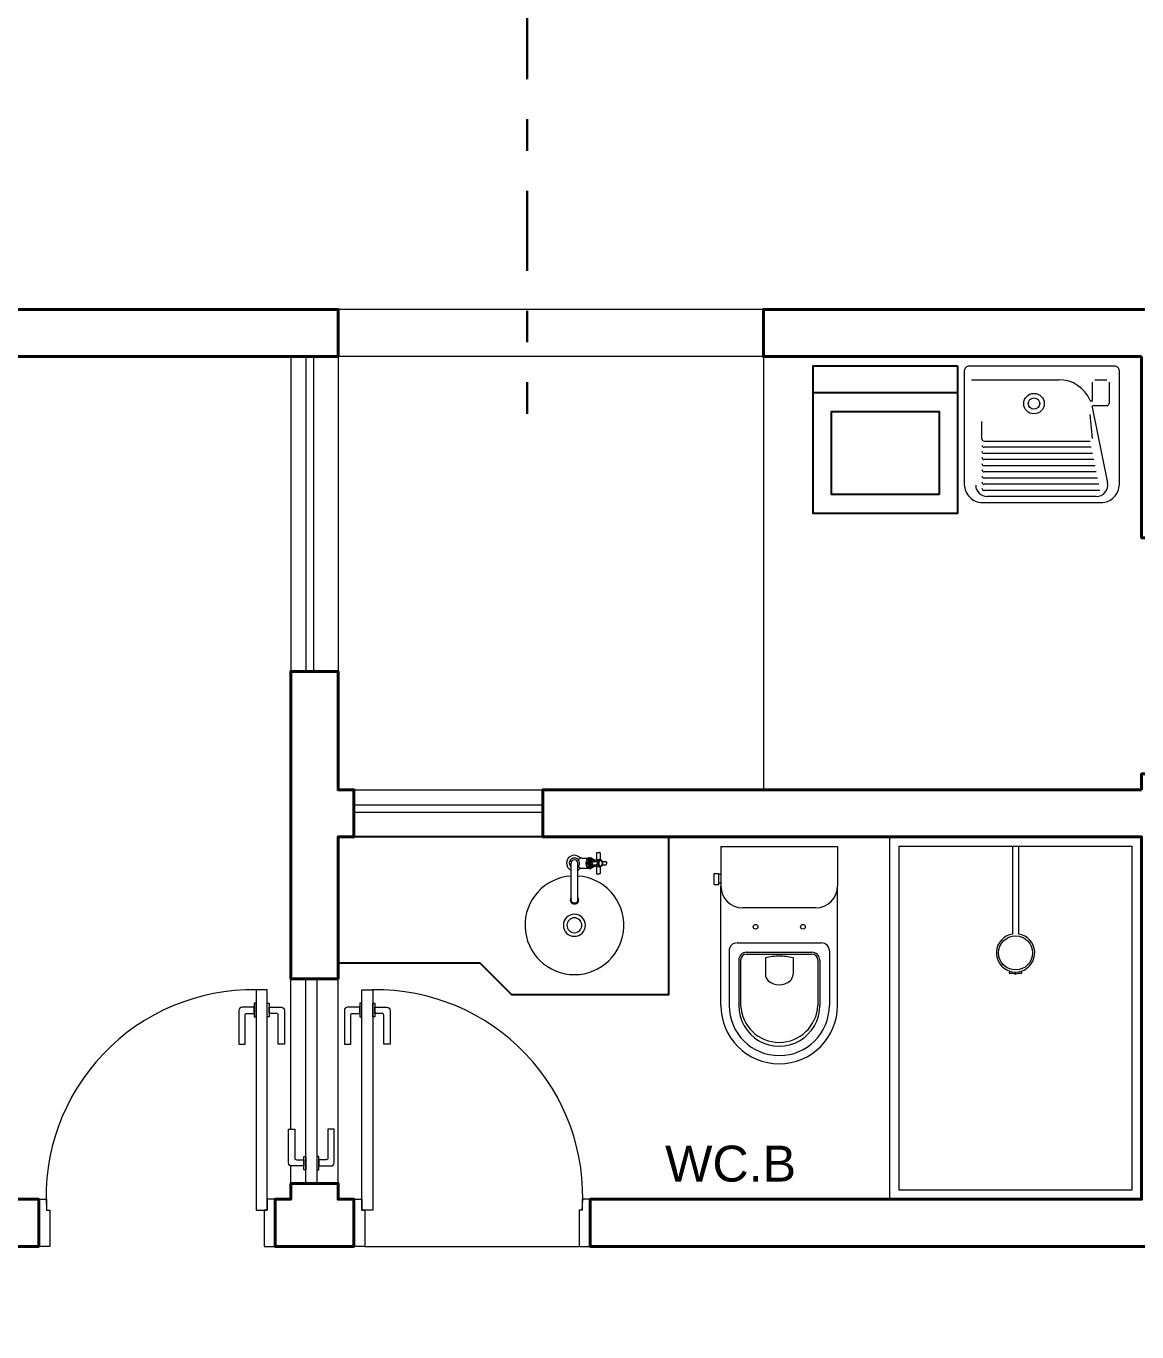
# Model space of a CAD drawing. Header units: inches. Extents: x 208.2 to 264.4, y 86.5 to 110.5.
# Drawn here: x 227.51 to 231.035, y 98.187 to 102.332 of the extents above; entities that cross this region are included whole.
import ezdxf

# ---------------------------------------------------------------- set-up
doc = ezdxf.new("R2010")
doc.units = ezdxf.units.IN
doc.header["$MEASUREMENT"] = 0
doc.linetypes.add('CONTINU', pattern=[0])
doc.linetypes.add('DASHDOT', pattern=[25.4, 12.7, -6.35, 0, -6.35])
for name, color, linetype, lineweight in [('APBAN', 4, 'Continuous', 13), ('COMPLEMENTO', 7, 'Continuous', 9), ('ESQ_INTER', 7, 'Continuous', 9), ('ESQUADRIAS', 7, 'Continuous', 13), ('L_DECA', 7, 'Continuous', 9), ('Plarga', 7, 'Continuous', 40), ('texto', 7, 'Continuous', 13)]:
    doc.layers.add(name, color=color, linetype=linetype, lineweight=lineweight)
doc.styles.add('arial', font='arial.ttf')

# ---------------------------------------------------------------- blocks, each defined once
blk = doc.blocks.new('Bel13')
at = {"layer": 'L_DECA'}
for p, q in [((-18.5, -1.5), (18.5, -1.5)), ((-18.5, -1.5), (-18.5, -14.1)), ((18.5, -1.5), (18.5, -14.1)), ((-20.67, -13.55), (-20.67, -10.05)), ((-20.67, -10.05), (-19.15, -10.05)), ((-19.17, -13.55), (-19.17, -10.05)), ((-18.5, -10.4), (-19.17, -10.4)), ((-20.67, -13.55), (-19.17, -13.55)), ((-18.5, -13.21), (-19.17, -13.21)), ((-18.5, -52), (-18.5, -14.1)), ((18.5, -52), (18.5, -14.1)), ((11.6, -21), (-11.6, -21))]:
    blk.add_line(p, q, dxfattribs=at)
at = {"layer": 'L_DECA', "color": 1}
for p, q in [((-13.4, -32.11), (13.4, -32.11)), ((-15.9, -34.61), (-15.9, -52)), ((-10.35, -35.11), (10.35, -35.11)), ((-10.35, -35.71), (10.35, -35.71)), ((-4.4, -36.82), (-4.4, -42.11)), ((4.4, -36.82), (4.4, -42.11)), ((15.9, -34.61), (15.9, -52)), ((-12.85, -37.61), (-12.85, -52)), ((-12.25, -37.61), (-12.25, -52)), ((12.25, -37.61), (12.25, -52)), ((12.85, -37.61), (12.85, -52))]:
    blk.add_line(p, q, dxfattribs=at)
for centre in [(-7.5, -27), (7.5, -27)]:
    blk.add_circle(centre, 0.75, dxfattribs=at)
at = {"layer": 'L_DECA'}
for centre, radius, start, end in [((-11.6, -14.1), 6.9, 180, 270), ((11.6, -14.1), 6.9, 270, 0), ((0, -52), 18.5, 180, 0)]:
    blk.add_arc(centre, radius, start, end, dxfattribs=at)
at = {"layer": 'L_DECA', "color": 1}
for centre, radius, start, end in [((-13.4, -34.61), 2.5, 90, 180), ((13.4, -34.61), 2.5, 0, 90), ((-10.35, -37.61), 2.5, 90, 180), ((-10.35, -37.61), 1.9, 90, 180), ((0.61, -60.72), 24.42, 91.4264, 101.8331), ((-0.61, -60.72), 24.42, 78.1669, 88.5736), ((10.35, -37.61), 2.5, 0, 90), ((10.35, -37.61), 1.9, 0, 90), ((-1.7, -42.11), 2.7, 180, 229.1678), ((0, -40.14), 5.3, 229.1678, 310.8322), ((1.7, -42.11), 2.7, 310.8322, 0), ((0, -52), 15.9, 180, 0), ((0, -52.05), 12.85, 179.7773, 0.2227), ((0, -51.44), 12.26, 182.6006, 357.3994)]:
    blk.add_arc(centre, radius, start, end, dxfattribs=at)

msp = doc.modelspace()

# ---------------------------------------------------------------- linework, layer by layer
at = {"linetype": 'DASHDOT', "lineweight": 30, "ltscale": 0.02}
msp.add_lwpolyline([(229.0998, 102.4174), (229.0998, 101.1016)], dxfattribs=at)
at = {"lineweight": 5}
for points in [[(229.8502, 101.4327), (228.5002, 101.4327)], [(228.3502, 101.2827), (228.3502, 100.2827)], [(229.8502, 101.2827), (228.5002, 101.2827)], [(228.5002, 101.2827), (228.5002, 100.2827)], [(228.5002, 101.2827), (228.5002, 100.2827)], [(229.8502, 101.2827), (229.8502, 99.9077)], [(228.5502, 99.9077), (229.1502, 99.9077)], [(228.5502, 99.7577), (229.1502, 99.7577)], [(228.5502, 99.7577), (229.1502, 99.7577)], [(231.0502, 98.6077), (231.0502, 99.7577), (230.2502, 99.7577), (230.2502, 98.6077), (231.0502, 98.6077)], [(228.3502, 98.8302), (228.3502, 99.3077)], [(228.5002, 98.6577), (228.5002, 99.3077)], [(228.5002, 98.6577), (228.5002, 99.3077)], [(228.3502, 98.6577), (228.3502, 98.7135)], [(228.5852, 98.4577), (229.2652, 98.4577)]]:
    msp.add_lwpolyline(points, dxfattribs=at)
for points in [[(230.467, 101.2527), (230.007, 101.2527), (230.007, 100.7852), (230.467, 100.7852)], [(230.4075, 100.8447), (230.0665, 100.8447), (230.0665, 101.1082), (230.4075, 101.1082)], [(228.5002, 99.7577), (228.5002, 99.3577), (228.9502, 99.3577), (229.0502, 99.2577), (229.5502, 99.2577), (229.5502, 99.7577)]]:
    msp.add_lwpolyline(points, close=True)
msp.add_lwpolyline([(230.467, 101.1677), (230.007, 101.1677)])
msp.add_lwpolyline([(231.0202, 98.6377), (231.0202, 99.7277), (230.2802, 99.7277), (230.2802, 98.6377)], close=True, dxfattribs=at)
at = {"layer": 'APBAN', "color": 0}
for p, q in [((230.5099, 101.2094), (230.7875, 101.2094)), ((230.8941, 101.145), (230.8941, 101.2021)), ((230.9013, 101.2094), (230.9397, 101.2094)), ((230.947, 101.2021), (230.947, 101.1344)), ((230.8937, 101.1223), (230.9418, 100.8822)), ((230.8972, 101.1271), (230.9397, 101.1271)), ((230.5433, 101.0215), (230.5433, 101.0763)), ((230.8862, 101.0991), (230.8938, 101.0229)), ((230.5505, 101.0143), (230.8867, 101.0143)), ((230.8906, 100.9948), (230.5505, 100.9948)), ((230.8945, 100.9753), (230.5505, 100.9753)), ((230.8984, 100.9558), (230.5505, 100.9558)), ((230.9023, 100.9362), (230.5505, 100.9362)), ((230.9062, 100.9167), (230.5505, 100.9167)), ((230.9101, 100.8972), (230.5505, 100.8972)), ((230.914, 100.8777), (230.5505, 100.8777)), ((230.9179, 100.8582), (230.5505, 100.8582)), ((230.9065, 100.8387), (230.5599, 100.8387))]:
    msp.add_line(p, q, dxfattribs=at)
for radius in [0.0325, 0.0181]:
    msp.add_circle((230.7086, 101.1335), radius, dxfattribs=at)
for centre, radius, start, end in [((230.7875, 101.101), 0.1084, 23.1374, 90), ((230.8905, 101.145), 0.00361, 203.1374, 0), ((230.8972, 101.1235), 0.00361, 90, 191.6226), ((230.9397, 101.1344), 0.00723, 270, 0), ((230.5505, 101.0215), 0.00723, 180, 270), ((230.5505, 101.002), 0.00723, 180, 270), ((230.5505, 100.9825), 0.00723, 180, 270), ((230.5505, 100.963), 0.00723, 180, 270), ((230.5505, 100.9435), 0.00723, 180, 270), ((230.5505, 100.924), 0.00723, 180, 270), ((230.5505, 100.9045), 0.00723, 180, 270), ((230.5599, 100.8748), 0.0361, 180, 270), ((230.5505, 100.8849), 0.00723, 180, 270), ((230.5505, 100.8654), 0.00723, 180, 270), ((230.9065, 100.8748), 0.0361, 270, 11.7453)]:
    msp.add_arc(centre, radius, start, end, dxfattribs=at)
at = {"layer": 'COMPLEMENTO', "color": 0}
for points in [[(230.5021, 101.2527, 0.414214), (230.4876, 101.2383), (230.4876, 100.877, 0.414214), (230.5454, 100.8192)], [(230.5454, 100.8192), (230.9217, 100.8192, 0.414214), (230.9795, 100.877), (230.9795, 101.2383, 0.414214), (230.965, 101.2527), (230.5021, 101.2527)]]:
    msp.add_lwpolyline(points, format="xyb", dxfattribs=at)
at = {"layer": 'ESQ_INTER'}
for points in [[(228.3977, 101.2827), (228.3977, 100.2827)], [(228.4227, 100.2827), (228.4227, 101.2827)], [(228.5502, 99.8602), (229.1502, 99.8602)], [(229.1502, 99.8352), (228.5502, 99.8352)], [(228.3977, 98.6577), (228.3977, 99.3077)], [(228.4327, 99.3077), (228.4327, 98.6577)]]:
    msp.add_lwpolyline(points, dxfattribs=at)
at = {"layer": 'ESQUADRIAS'}
for points in [[(228.2402, 98.5727), (228.2752, 98.5727), (228.2752, 99.2727), (228.2402, 99.2727)], [(228.6102, 98.5727), (228.5752, 98.5727), (228.5752, 99.2727), (228.6102, 99.2727)], [(228.2338, 99.1872), (228.2402, 99.1872), (228.2402, 99.2298), (228.2338, 99.2298)], [(228.2815, 99.1872), (228.2752, 99.1872), (228.2752, 99.2298), (228.2815, 99.2298)], [(228.5688, 99.1872), (228.5752, 99.1872), (228.5752, 99.2298), (228.5688, 99.2298)], [(228.6165, 99.1872), (228.6102, 99.1872), (228.6102, 99.2298), (228.6165, 99.2298)], [(228.3913, 98.7432), (228.3977, 98.7432), (228.3977, 98.7006), (228.3913, 98.7006)], [(228.439, 98.7432), (228.4327, 98.7432), (228.4327, 98.7006), (228.439, 98.7006)], [(227.5502, 98.4577), (227.5502, 98.6077), (227.5752, 98.6077), (227.5752, 98.5727), (227.5852, 98.5727), (227.5852, 98.4577)], [(228.3002, 98.4577), (228.3002, 98.6077), (228.2752, 98.6077), (228.2752, 98.5727), (228.2652, 98.5727), (228.2652, 98.4577)], [(228.5502, 98.4577), (228.5502, 98.6077), (228.5752, 98.6077), (228.5752, 98.5727), (228.5852, 98.5727), (228.5852, 98.4577)], [(229.3002, 98.4577), (229.3002, 98.6077), (229.2752, 98.6077), (229.2752, 98.5727), (229.2652, 98.5727), (229.2652, 98.4577)]]:
    msp.add_lwpolyline(points, close=True, dxfattribs=at)
for points in [[(228.2338, 99.2172), (228.1952, 99.2172, 0.414214), (228.1852, 99.2072), (228.1852, 99.1002), (228.2052, 99.1002), (228.2052, 99.1922, -0.414214), (228.2102, 99.1972), (228.2338, 99.1972)], [(228.2815, 99.2172), (228.3202, 99.2172, -0.414214), (228.3302, 99.2072), (228.3302, 99.1002), (228.3102, 99.1002), (228.3102, 99.1922, 0.414214), (228.3052, 99.1972), (228.2815, 99.1972)], [(228.5688, 99.2172), (228.5302, 99.2172, 0.414214), (228.5202, 99.2072), (228.5202, 99.1002), (228.5402, 99.1002), (228.5402, 99.1922, -0.414214), (228.5452, 99.1972), (228.5688, 99.1972)], [(228.6165, 99.2172), (228.6552, 99.2172, -0.414214), (228.6652, 99.2072), (228.6652, 99.1002), (228.6452, 99.1002), (228.6452, 99.1922, 0.414214), (228.6402, 99.1972), (228.6165, 99.1972)], [(228.3913, 98.7132), (228.3527, 98.7132, -0.414214), (228.3427, 98.7232), (228.3427, 98.8302), (228.3627, 98.8302), (228.3627, 98.7382, 0.414214), (228.3677, 98.7332), (228.3913, 98.7332)], [(228.439, 98.7132), (228.4777, 98.7132, 0.414214), (228.4877, 98.7232), (228.4877, 98.8302), (228.4677, 98.8302), (228.4677, 98.7382, -0.414214), (228.4627, 98.7332), (228.439, 98.7332)]]:
    msp.add_lwpolyline(points, format="xyb", close=True, dxfattribs=at)
for centre, start, end in [((228.2302, 98.6163), 89.131, 183.8066), ((228.6201, 98.6163), 356.1934, 90.869)]:
    msp.add_arc(centre, 0.6565, start, end, dxfattribs=at)
at = {"layer": 'L_DECA', "color": 5, "lineweight": 5}
msp.add_line((230.6502, 99.3223), (230.6502, 99.3288), dxfattribs=at)
msp.add_line((230.6502, 99.3223), (230.6502, 99.3288), dxfattribs=at)
at = {"layer": 'L_DECA'}
msp.add_lwpolyline([(228.5002, 99.7577), (228.5002, 99.3577)], dxfattribs=at)
at = {"layer": 'L_DECA', "linetype": 'CONTINU', "lineweight": 5}
for points in [[(229.3205, 99.7068), (229.3208, 99.7078), (229.3215, 99.7085), (229.3226, 99.7088)], [(229.3205, 99.7068), (229.3205, 99.6853)], [(229.3226, 99.7088), (229.3298, 99.7088)], [(229.3319, 99.7068), (229.3316, 99.7078), (229.3309, 99.7085), (229.3298, 99.7088)], [(229.3319, 99.7068), (229.3319, 99.686)], [(229.2394, 99.5579), (229.2394, 99.6746)], [(229.261, 99.5579), (229.261, 99.6746)], [(229.2646, 99.6871), (229.2671, 99.6886)], [(229.2657, 99.6877), (229.2646, 99.6871)], [(229.2646, 99.6621), (229.2657, 99.6615)], [(229.2662, 99.6881), (229.2657, 99.6877)], [(229.2657, 99.6615), (229.2662, 99.6611)], [(229.2662, 99.6611), (229.2671, 99.6606)], [(229.2677, 99.689), (229.2671, 99.6886)], [(229.2671, 99.6606), (229.2677, 99.6602)], [(229.2681, 99.6892), (229.2677, 99.689)], [(229.2677, 99.6602), (229.2681, 99.66)], [(229.269, 99.6897), (229.2681, 99.6892)], [(229.2681, 99.66), (229.269, 99.6595)], [(229.2699, 99.6902), (229.269, 99.6897)], [(229.269, 99.6595), (229.2699, 99.659)], [(229.2701, 99.6903), (229.2699, 99.6902)], [(229.2699, 99.659), (229.2701, 99.6589)], [(229.2705, 99.6904), (229.2701, 99.6903)], [(229.2701, 99.6589), (229.2705, 99.6588)], [(229.271, 99.6905), (229.2705, 99.6904)], [(229.2705, 99.6588), (229.271, 99.6587)], [(229.2713, 99.6905), (229.271, 99.6905)], [(229.271, 99.6587), (229.2713, 99.6587)], [(229.2715, 99.6906), (229.2713, 99.6905)], [(229.2713, 99.6587), (229.2715, 99.6586)], [(229.2721, 99.6906), (229.2715, 99.6906)], [(229.2715, 99.6586), (229.2721, 99.6586)], [(229.2727, 99.6907), (229.2721, 99.6906)], [(229.2721, 99.6586), (229.2727, 99.6586)], [(229.2728, 99.6907), (229.2727, 99.6907)], [(229.2727, 99.6586), (229.2728, 99.6586)], [(229.2733, 99.6907), (229.2728, 99.6907)], [(229.2728, 99.6586), (229.2733, 99.6585)], [(229.274, 99.6907), (229.2733, 99.6907)], [(229.2733, 99.6585), (229.274, 99.6585)], [(229.274, 99.6907), (229.2743, 99.6907)], [(229.274, 99.6585), (229.2743, 99.6585)], [(229.2743, 99.6907), (229.2955, 99.6907)], [(229.2743, 99.6585), (229.2955, 99.6585)], [(229.2884, 99.685), (229.2859, 99.6762)], [(229.2859, 99.6762), (229.291, 99.6762)], [(229.2859, 99.6762), (229.2859, 99.676)], [(229.2859, 99.676), (229.2859, 99.6757)], [(229.2859, 99.6757), (229.2859, 99.6754)], [(229.2859, 99.6754), (229.2859, 99.6752)], [(229.2859, 99.6752), (229.2859, 99.6749)], [(229.2859, 99.6749), (229.2859, 99.6746)], [(229.2859, 99.6746), (229.2859, 99.6743)], [(229.2859, 99.6743), (229.2859, 99.6741)], [(229.2859, 99.6741), (229.2859, 99.6738)], [(229.2859, 99.6738), (229.2859, 99.6735)], [(229.2859, 99.6735), (229.2859, 99.6732)], [(229.2859, 99.6732), (229.2859, 99.673)], [(229.2859, 99.673), (229.291, 99.673)], [(229.2859, 99.673), (229.2884, 99.6642)], [(229.2884, 99.685), (229.2935, 99.685)], [(229.2884, 99.6642), (229.2935, 99.6642)], [(229.296, 99.691), (229.29, 99.6874)], [(229.29, 99.6874), (229.2951, 99.6874)], [(229.29, 99.6619), (229.2951, 99.6619)], [(229.29, 99.6619), (229.296, 99.6582)], [(229.2911, 99.6763), (229.291, 99.6762)], [(229.291, 99.6762), (229.291, 99.6746)], [(229.291, 99.6746), (229.291, 99.6735)], [(229.291, 99.6735), (229.291, 99.673)], [(229.291, 99.673), (229.2911, 99.6729)], [(229.2912, 99.6765), (229.2911, 99.6763)], [(229.2911, 99.6729), (229.2912, 99.6727)], [(229.2913, 99.6766), (229.2912, 99.6765)], [(229.2912, 99.6727), (229.2914, 99.6726)], [(229.2914, 99.6767), (229.2913, 99.6766)], [(229.2916, 99.6769), (229.2914, 99.6767)], [(229.2914, 99.6726), (229.2915, 99.6725)], [(229.2915, 99.6725), (229.2915, 99.6723)], [(229.2915, 99.6723), (229.2916, 99.6722)], [(229.2917, 99.6772), (229.2916, 99.677)], [(229.2916, 99.677), (229.2916, 99.6769)], [(229.2916, 99.6722), (229.2917, 99.6721)], [(229.2918, 99.6773), (229.2917, 99.6772)], [(229.2917, 99.6721), (229.2918, 99.6719)], [(229.2919, 99.6774), (229.2918, 99.6773)], [(229.2918, 99.6719), (229.2919, 99.6718)], [(229.292, 99.6776), (229.2919, 99.6774)], [(229.2919, 99.6718), (229.292, 99.6717)], [(229.2921, 99.6777), (229.292, 99.6776)], [(229.292, 99.6717), (229.292, 99.6715)], [(229.292, 99.6715), (229.2922, 99.6713)], [(229.2922, 99.6779), (229.2921, 99.6777)], [(229.2923, 99.6782), (229.2922, 99.6779)], [(229.2922, 99.6713), (229.2923, 99.6711)], [(229.2924, 99.6785), (229.2923, 99.6782)], [(229.2923, 99.6711), (229.2924, 99.6708)], [(229.2925, 99.6787), (229.2924, 99.6785)], [(229.2924, 99.6708), (229.2926, 99.6704)], [(229.2926, 99.679), (229.2925, 99.6787)], [(229.2928, 99.6794), (229.2926, 99.679)], [(229.2926, 99.6704), (229.2926, 99.6702)], [(229.2926, 99.6702), (229.2928, 99.6699)], [(229.2929, 99.6796), (229.2928, 99.6794)], [(229.2928, 99.6699), (229.2929, 99.6696)], [(229.293, 99.6801), (229.2929, 99.6796)], [(229.2929, 99.6696), (229.293, 99.6693)], [(229.2931, 99.6804), (229.293, 99.6801)], [(229.293, 99.6693), (229.2931, 99.6689)], [(229.2932, 99.6808), (229.2931, 99.6804)], [(229.2931, 99.6689), (229.2932, 99.6685)], [(229.2933, 99.6811), (229.2932, 99.6808)], [(229.2932, 99.6685), (229.2933, 99.6682)], [(229.2934, 99.6815), (229.2933, 99.6811)], [(229.2933, 99.6682), (229.2934, 99.6678)], [(229.2935, 99.6819), (229.2934, 99.6815)], [(229.2934, 99.6678), (229.2934, 99.6676)], [(229.2934, 99.6676), (229.2935, 99.6672)], [(229.2935, 99.685), (229.2936, 99.6848)], [(229.2936, 99.6823), (229.2935, 99.682)], [(229.2935, 99.682), (229.2935, 99.6819)], [(229.2935, 99.6672), (229.2936, 99.6669)], [(229.2936, 99.6644), (229.2935, 99.6642)], [(229.2936, 99.6848), (229.2936, 99.6847)], [(229.2936, 99.6847), (229.2936, 99.6846)], [(229.2936, 99.6846), (229.2937, 99.6845)], [(229.2937, 99.6829), (229.2936, 99.6827)], [(229.2936, 99.6827), (229.2936, 99.6825)], [(229.2936, 99.6825), (229.2936, 99.6823)], [(229.2936, 99.6669), (229.2936, 99.6667)], [(229.2936, 99.6667), (229.2936, 99.6665)], [(229.2936, 99.6665), (229.2937, 99.6663)], [(229.2937, 99.6648), (229.2936, 99.6646)], [(229.2936, 99.6646), (229.2936, 99.6644)], [(229.2937, 99.6845), (229.2937, 99.6844)], [(229.2937, 99.6844), (229.2937, 99.6843)], [(229.2937, 99.6843), (229.2937, 99.6842)], [(229.2937, 99.6842), (229.2937, 99.684)], [(229.2937, 99.684), (229.2937, 99.6839)], [(229.2937, 99.6839), (229.2937, 99.6838)], [(229.2937, 99.6838), (229.2937, 99.6836)], [(229.2937, 99.6836), (229.2937, 99.6834)], [(229.2937, 99.6834), (229.2937, 99.6832)], [(229.2937, 99.6832), (229.2937, 99.6829)], [(229.2937, 99.6663), (229.2937, 99.6661)], [(229.2937, 99.6661), (229.2937, 99.6658)], [(229.2937, 99.6658), (229.2937, 99.6656)], [(229.2937, 99.6656), (229.2937, 99.6655)], [(229.2937, 99.6655), (229.2937, 99.6653)], [(229.2937, 99.6653), (229.2937, 99.6652)], [(229.2937, 99.6652), (229.2937, 99.665)], [(229.2937, 99.665), (229.2937, 99.6649)], [(229.2937, 99.6649), (229.2937, 99.6648)], [(229.295, 99.6782), (229.2947, 99.6763)], [(229.2947, 99.6763), (229.2947, 99.6746)], [(229.2947, 99.6746), (229.2947, 99.6737)], [(229.2959, 99.6678), (229.2953, 99.6697), (229.2949, 99.6717), (229.2947, 99.6737)], [(229.2953, 99.6874), (229.2951, 99.6874)], [(229.2951, 99.6619), (229.2952, 99.6618)], [(229.2952, 99.6618), (229.2954, 99.6618)], [(229.2954, 99.6874), (229.2953, 99.6874)], [(229.2955, 99.6875), (229.2954, 99.6874)], [(229.2954, 99.6618), (229.2955, 99.6617)], [(229.2956, 99.6875), (229.2955, 99.6875)], [(229.3039, 99.6868), (229.3016, 99.6864), (229.2996, 99.6852), (229.298, 99.6833), (229.2966, 99.6808), (229.2958, 99.6778), (229.2955, 99.6746)], [(229.2955, 99.6746), (229.2958, 99.6714), (229.2966, 99.6684), (229.298, 99.666), (229.2996, 99.664), (229.3016, 99.6628), (229.3039, 99.6624)], [(229.2955, 99.6617), (229.2956, 99.6617)], [(229.2957, 99.6876), (229.2956, 99.6875)], [(229.2956, 99.6617), (229.2957, 99.6616)], [(229.2959, 99.6876), (229.2957, 99.6876)], [(229.2957, 99.6616), (229.2959, 99.6616)], [(229.296, 99.6877), (229.2959, 99.6876)], [(229.2969, 99.6834), (229.2959, 99.6814)], [(229.2959, 99.6678), (229.2966, 99.6664)], [(229.2959, 99.6616), (229.296, 99.6616)], [(229.2962, 99.691), (229.296, 99.691)], [(229.2961, 99.6877), (229.296, 99.6877)], [(229.296, 99.6616), (229.2961, 99.6615)], [(229.296, 99.6582), (229.2962, 99.6582)], [(229.2963, 99.6878), (229.2961, 99.6877)], [(229.2961, 99.6615), (229.2962, 99.6615)], [(229.2964, 99.691), (229.2962, 99.691)], [(229.2962, 99.6615), (229.2964, 99.6614)], [(229.2962, 99.6582), (229.2964, 99.6582)], [(229.2964, 99.6878), (229.2963, 99.6878)], [(229.2965, 99.691), (229.2964, 99.691)], [(229.2966, 99.6879), (229.2964, 99.6878)], [(229.2964, 99.6614), (229.2965, 99.6613)], [(229.2964, 99.6582), (229.2965, 99.6582)], [(229.2967, 99.6911), (229.2965, 99.691)], [(229.2965, 99.6613), (229.2967, 99.6613)], [(229.2965, 99.6582), (229.2967, 99.6581)], [(229.2967, 99.6879), (229.2966, 99.6879)], [(229.2966, 99.6664), (229.2974, 99.6651)], [(229.2969, 99.6911), (229.2967, 99.6911)], [(229.2969, 99.688), (229.2967, 99.6879)], [(229.2967, 99.6613), (229.2969, 99.6612)], [(229.2967, 99.6581), (229.2969, 99.6581)], [(229.2971, 99.6911), (229.2969, 99.6911)], [(229.2971, 99.6881), (229.2969, 99.688)], [(229.2974, 99.6841), (229.2969, 99.6834)], [(229.2969, 99.6612), (229.2971, 99.6611)], [(229.2969, 99.6581), (229.2971, 99.6581)], [(229.2971, 99.6911), (229.3022, 99.6911)], [(229.2972, 99.6882), (229.2971, 99.6881)], [(229.2971, 99.6611), (229.2973, 99.661)], [(229.2971, 99.6581), (229.3022, 99.6581)], [(229.2974, 99.6883), (229.2972, 99.6882)], [(229.2973, 99.661), (229.2975, 99.6609)], [(229.2976, 99.6884), (229.2974, 99.6883)], [(229.2982, 99.6853), (229.2974, 99.6841)], [(229.2974, 99.6651), (229.2978, 99.6644)], [(229.2975, 99.6609), (229.2976, 99.6608)], [(229.2978, 99.6885), (229.2976, 99.6884)], [(229.2976, 99.6608), (229.2978, 99.6607)], [(229.298, 99.6886), (229.2978, 99.6885)], [(229.2978, 99.6644), (229.2992, 99.663)], [(229.2978, 99.6607), (229.298, 99.6606)], [(229.2979, 99.6746), (229.2981, 99.6774), (229.2988, 99.6799), (229.3, 99.6821), (229.3014, 99.6837), (229.3032, 99.6848), (229.3051, 99.6852)], [(229.3051, 99.664), (229.3032, 99.6644), (229.3014, 99.6655), (229.3, 99.6671), (229.2988, 99.6693), (229.2981, 99.6718), (229.2979, 99.6746)], [(229.2983, 99.6887), (229.298, 99.6886)], [(229.298, 99.6606), (229.2981, 99.6605)], [(229.2981, 99.6605), (229.2984, 99.6604)], [(229.2992, 99.6862), (229.2982, 99.6853)], [(229.2985, 99.6889), (229.2983, 99.6887)], [(229.2984, 99.6604), (229.2986, 99.6603)], [(229.2987, 99.689), (229.2985, 99.6889)], [(229.2986, 99.6603), (229.2989, 99.6601)], [(229.299, 99.6892), (229.2987, 99.689)], [(229.2989, 99.6601), (229.2991, 99.66)], [(229.2992, 99.6893), (229.299, 99.6892)], [(229.2991, 99.66), (229.2993, 99.6598)], [(229.2995, 99.6895), (229.2992, 99.6893)], [(229.2992, 99.6862), (229.3005, 99.6871), (229.3018, 99.6877), (229.3032, 99.688)], [(229.2992, 99.663), (229.2999, 99.6624), (229.3007, 99.662), (229.3014, 99.6616)], [(229.2993, 99.6598), (229.2997, 99.6596)], [(229.2997, 99.6896), (229.2995, 99.6895)], [(229.2996, 99.6746), (229.2997, 99.676), (229.3001, 99.6772), (229.3006, 99.6782)], [(229.3006, 99.671), (229.3, 99.6721), (229.2997, 99.6733), (229.2996, 99.6746)], [(229.2999, 99.6897), (229.2997, 99.6896)], [(229.2997, 99.6596), (229.2998, 99.6595)], [(229.2998, 99.6595), (229.3, 99.6594)], [(229.3, 99.6898), (229.2999, 99.6897)], [(229.3002, 99.6899), (229.3, 99.6898)], [(229.3, 99.6594), (229.3002, 99.6592)], [(229.3004, 99.6901), (229.3002, 99.6899)], [(229.3003, 99.6755), (229.3002, 99.6751)], [(229.3002, 99.6751), (229.3002, 99.6746)], [(229.3002, 99.6746), (229.3002, 99.6741)], [(229.3002, 99.6741), (229.3003, 99.6737)], [(229.3002, 99.6592), (229.3003, 99.6591)], [(229.3004, 99.6759), (229.3003, 99.6755)], [(229.3003, 99.6737), (229.3004, 99.6731)], [(229.3003, 99.6591), (229.3005, 99.659)], [(229.3005, 99.6902), (229.3004, 99.6901)], [(229.3006, 99.6764), (229.3004, 99.6759)], [(229.3004, 99.6731), (229.3006, 99.6728)], [(229.3006, 99.6903), (229.3005, 99.6902)], [(229.3005, 99.659), (229.3006, 99.6589)], [(229.3007, 99.6904), (229.3006, 99.6903)], [(229.3007, 99.6767), (229.3006, 99.6764)], [(229.3006, 99.6728), (229.3008, 99.6723)], [(229.3006, 99.6589), (229.3007, 99.6588)], [(229.3008, 99.6905), (229.3007, 99.6904)], [(229.3009, 99.6771), (229.3007, 99.6767)], [(229.3007, 99.6588), (229.3008, 99.6587)], [(229.301, 99.6907), (229.3008, 99.6905)], [(229.3008, 99.6723), (229.301, 99.672)], [(229.3008, 99.6587), (229.3009, 99.6586)], [(229.3009, 99.6785), (229.3014, 99.6792), (229.302, 99.6796), (229.3027, 99.68)], [(229.3012, 99.6774), (229.3009, 99.6771)], [(229.3027, 99.6692), (229.302, 99.6696), (229.3014, 99.6701), (229.3009, 99.6707)], [(229.3009, 99.6586), (229.301, 99.6585)], [(229.3011, 99.6909), (229.301, 99.6908)], [(229.301, 99.6908), (229.301, 99.6907)], [(229.301, 99.672), (229.3013, 99.6717)], [(229.301, 99.6585), (229.3011, 99.6583)], [(229.3014, 99.691), (229.3011, 99.6909)], [(229.3011, 99.6583), (229.3022, 99.6581)], [(229.3015, 99.6777), (229.3012, 99.6774)], [(229.3013, 99.6717), (229.3015, 99.6715)], [(229.3022, 99.6911), (229.3014, 99.691)], [(229.3014, 99.6616), (229.3027, 99.6612)], [(229.3018, 99.6779), (229.3015, 99.6777)], [(229.3015, 99.6715), (229.3019, 99.6712)], [(229.3022, 99.6781), (229.3018, 99.6779)], [(229.3019, 99.6712), (229.3022, 99.6711)], [(229.3022, 99.6911), (229.3033, 99.691)], [(229.3025, 99.6782), (229.3022, 99.6781)], [(229.3022, 99.6711), (229.3025, 99.671)], [(229.303, 99.6582), (229.3022, 99.6581)], [(229.3029, 99.6782), (229.3025, 99.6782)], [(229.3025, 99.671), (229.3029, 99.671)], [(229.3027, 99.6612), (229.3039, 99.6611)], [(229.3029, 99.6782), (229.3032, 99.6782)], [(229.3032, 99.671), (229.3029, 99.671)], [(229.3033, 99.6582), (229.303, 99.6582)], [(229.3039, 99.6881), (229.3032, 99.688)], [(229.3032, 99.6782), (229.3036, 99.6781)], [(229.3036, 99.6711), (229.3032, 99.671)], [(229.3033, 99.691), (229.3035, 99.6909)], [(229.3033, 99.691), (229.3036, 99.6909)], [(229.3033, 99.691), (229.3059, 99.6906)], [(229.3059, 99.6586), (229.3033, 99.6582)], [(229.3035, 99.6582), (229.3033, 99.6582)], [(229.3036, 99.6583), (229.3035, 99.6582)], [(229.3036, 99.6909), (229.3037, 99.6909)], [(229.3036, 99.6781), (229.3038, 99.678)], [(229.3039, 99.6713), (229.3036, 99.6711)], [(229.3038, 99.6583), (229.3036, 99.6583)], [(229.3037, 99.6909), (229.304, 99.6908)], [(229.3038, 99.678), (229.3041, 99.6778)], [(229.3039, 99.6583), (229.3038, 99.6583)], [(229.3039, 99.6881), (229.305, 99.688)], [(229.308, 99.6852), (229.3067, 99.6861), (229.3053, 99.6867), (229.3039, 99.6868)], [(229.3042, 99.6715), (229.3039, 99.6713)], [(229.3039, 99.6624), (229.3053, 99.6626), (229.3067, 99.6631), (229.308, 99.664)], [(229.3045, 99.6612), (229.3039, 99.6611)], [(229.3041, 99.6585), (229.3039, 99.6583)], [(229.304, 99.6908), (229.3041, 99.6907)], [(229.3041, 99.6907), (229.3042, 99.6907)], [(229.3041, 99.6778), (229.3044, 99.6775)], [(229.3042, 99.6585), (229.3041, 99.6585)], [(229.3042, 99.6907), (229.3044, 99.6906)], [(229.3045, 99.6718), (229.3042, 99.6715)], [(229.3044, 99.6586), (229.3042, 99.6585)], [(229.3043, 99.6803), (229.3195, 99.6803)], [(229.3085, 99.6746), (229.3081, 99.6768), (229.3072, 99.6786), (229.3059, 99.6799), (229.3043, 99.6803)], [(229.3043, 99.6689), (229.3059, 99.6693), (229.3072, 99.6706), (229.3081, 99.6724), (229.3085, 99.6746)], [(229.3043, 99.6689), (229.3195, 99.6689)], [(229.3044, 99.6906), (229.3045, 99.6906)], [(229.3044, 99.6775), (229.3047, 99.6772)], [(229.3045, 99.6586), (229.3044, 99.6586)], [(229.3045, 99.6906), (229.3047, 99.6905)], [(229.3047, 99.672), (229.3045, 99.6718)], [(229.3085, 99.663), (229.3072, 99.6621), (229.3059, 99.6615), (229.3045, 99.6612)], [(229.3047, 99.6587), (229.3045, 99.6586)], [(229.3047, 99.6905), (229.3048, 99.6904)], [(229.3047, 99.6772), (229.3049, 99.6769)], [(229.305, 99.6725), (229.3047, 99.672)], [(229.3048, 99.6588), (229.3047, 99.6587)], [(229.3048, 99.6904), (229.3049, 99.6904)], [(229.3049, 99.6588), (229.3048, 99.6588)], [(229.3049, 99.6904), (229.3051, 99.6903)], [(229.3049, 99.6769), (229.3051, 99.6765)], [(229.3051, 99.6589), (229.3049, 99.6588)], [(229.305, 99.688), (229.3063, 99.6876)], [(229.3052, 99.6728), (229.305, 99.6725)], [(229.3051, 99.6903), (229.3053, 99.6902)], [(229.3051, 99.6852), (229.3112, 99.6852)], [(229.3112, 99.6852), (229.3094, 99.6848), (229.3077, 99.6838), (229.3063, 99.6823), (229.3051, 99.6803)], [(229.3051, 99.6765), (229.3053, 99.6761)], [(229.3051, 99.6689), (229.3063, 99.6668), (229.3078, 99.6653), (229.3094, 99.6643), (229.3112, 99.664)], [(229.3051, 99.664), (229.3112, 99.664)], [(229.3053, 99.659), (229.3051, 99.6589)], [(229.3053, 99.6733), (229.3052, 99.6728)], [(229.3053, 99.6902), (229.3056, 99.6901)], [(229.3053, 99.6761), (229.3054, 99.6755)], [(229.3054, 99.6737), (229.3053, 99.6733)], [(229.3056, 99.6591), (229.3053, 99.659)], [(229.3054, 99.6755), (229.3055, 99.6751)], [(229.3055, 99.6742), (229.3054, 99.6737)], [(229.3055, 99.6751), (229.3055, 99.6746)], [(229.3055, 99.6746), (229.3055, 99.6742)], [(229.3056, 99.6901), (229.3058, 99.69)], [(229.3059, 99.6593), (229.3056, 99.6591)], [(229.3058, 99.69), (229.306, 99.6898)], [(229.3059, 99.6906), (229.3059, 99.6899)], [(229.306, 99.6594), (229.3059, 99.6593)], [(229.3059, 99.6593), (229.3059, 99.6586)], [(229.306, 99.6898), (229.3063, 99.6897)], [(229.3063, 99.6595), (229.306, 99.6594)], [(229.3063, 99.6897), (229.3065, 99.6896)], [(229.3085, 99.6862), (229.3078, 99.6868), (229.307, 99.6872), (229.3063, 99.6876)], [(229.3065, 99.6596), (229.3063, 99.6595)], [(229.3065, 99.6896), (229.3069, 99.6894)], [(229.3068, 99.6598), (229.3065, 99.6596)], [(229.307, 99.6599), (229.3068, 99.6598)], [(229.3069, 99.6894), (229.3071, 99.6893)], [(229.3073, 99.6601), (229.307, 99.6599)], [(229.3071, 99.6893), (229.3073, 99.6891)], [(229.3073, 99.6891), (229.3076, 99.689)], [(229.3075, 99.6602), (229.3073, 99.6601)], [(229.3077, 99.6603), (229.3075, 99.6602)], [(229.3076, 99.689), (229.3078, 99.6888)], [(229.3079, 99.6808), (229.3076, 99.6803)], [(229.3076, 99.6689), (229.308, 99.6682)], [(229.3079, 99.6605), (229.3077, 99.6603)], [(229.3078, 99.6888), (229.308, 99.6887)], [(229.308, 99.681), (229.3079, 99.6808)], [(229.3081, 99.6606), (229.3079, 99.6605)], [(229.308, 99.6887), (229.3081, 99.6886)], [(229.3085, 99.6816), (229.308, 99.681)], [(229.308, 99.6682), (229.3081, 99.6681)], [(229.3081, 99.6886), (229.3083, 99.6885)], [(229.3083, 99.6806), (229.3081, 99.6803)], [(229.3081, 99.6689), (229.3083, 99.6686)], [(229.3081, 99.6681), (229.3087, 99.6673)], [(229.3083, 99.6607), (229.3081, 99.6606)], [(229.3083, 99.6885), (229.3084, 99.6884)], [(229.3087, 99.6811), (229.3083, 99.6806)], [(229.3083, 99.6686), (229.3087, 99.6681)], [(229.3084, 99.6608), (229.3083, 99.6607)], [(229.3084, 99.6884), (229.3085, 99.6883)], [(229.3085, 99.6609), (229.3084, 99.6608)], [(229.3085, 99.6883), (229.3086, 99.6882)], [(229.3085, 99.6862), (229.3095, 99.6852)], [(229.3091, 99.6823), (229.3085, 99.6816)], [(229.3095, 99.664), (229.3085, 99.663)], [(229.3086, 99.661), (229.3085, 99.6609)], [(229.3086, 99.6882), (229.3088, 99.6881)], [(229.3087, 99.6611), (229.3086, 99.661)], [(229.3089, 99.6814), (229.3087, 99.6811)], [(229.3087, 99.6681), (229.3089, 99.6678)], [(229.3087, 99.6673), (229.3093, 99.6668)], [(229.3088, 99.6612), (229.3087, 99.6611)], [(229.3088, 99.6881), (229.3088, 99.688)], [(229.3088, 99.688), (229.309, 99.6879)], [(229.309, 99.6613), (229.3088, 99.6612)], [(229.309, 99.6815), (229.3089, 99.6814)], [(229.3089, 99.6678), (229.3091, 99.6676)], [(229.309, 99.6879), (229.31, 99.6867)], [(229.3094, 99.6819), (229.309, 99.6815)], [(229.3096, 99.6619), (229.309, 99.6613)], [(229.3093, 99.6824), (229.3091, 99.6823)], [(229.3091, 99.6676), (229.3096, 99.6672)], [(229.3099, 99.6829), (229.3093, 99.6824)], [(229.3093, 99.6668), (229.3094, 99.6667)], [(229.3098, 99.6822), (229.3094, 99.6819)], [(229.3094, 99.6667), (229.3101, 99.6662)], [(229.3096, 99.6672), (229.3101, 99.6668)], [(229.3102, 99.6825), (229.3098, 99.6822)], [(229.3107, 99.6833), (229.3099, 99.6829)], [(229.3101, 99.6668), (229.3105, 99.6666)], [(229.3101, 99.6662), (229.3108, 99.6659)], [(229.3106, 99.6827), (229.3102, 99.6825)], [(229.3105, 99.6666), (229.3107, 99.6665)], [(229.311, 99.6828), (229.3106, 99.6827)], [(229.3108, 99.6833), (229.3107, 99.6833)], [(229.3107, 99.6665), (229.3112, 99.6663)], [(229.3115, 99.6835), (229.3108, 99.6833)], [(229.3108, 99.6659), (229.3116, 99.6657)], [(229.3115, 99.683), (229.311, 99.6828)], [(229.3112, 99.6663), (229.3118, 99.6662)], [(229.3123, 99.6836), (229.3115, 99.6835)], [(229.3119, 99.683), (229.3115, 99.683)], [(229.3116, 99.6657), (229.3123, 99.6656)], [(229.3118, 99.6662), (229.3123, 99.6662)], [(229.3123, 99.6831), (229.3119, 99.683)], [(229.3139, 99.681), (229.3132, 99.6809), (229.3125, 99.6807), (229.3119, 99.6803)], [(229.3119, 99.6689), (229.3126, 99.6685), (229.3132, 99.6683), (229.3139, 99.6682)], [(229.3123, 99.6836), (229.3131, 99.6836)], [(229.3123, 99.6831), (229.3129, 99.683)], [(229.3128, 99.6662), (229.3123, 99.6662)], [(229.3132, 99.6657), (229.3123, 99.6656)], [(229.3132, 99.6663), (229.3128, 99.6662)], [(229.3129, 99.683), (229.3135, 99.6829)], [(229.3131, 99.6836), (229.3139, 99.6833)], [(229.3137, 99.6664), (229.3132, 99.6663)], [(229.3139, 99.6659), (229.3132, 99.6657)], [(229.3135, 99.6847), (229.3144, 99.6843), (229.3152, 99.6837), (229.316, 99.6829)], [(229.3135, 99.6829), (229.314, 99.6827)], [(229.316, 99.6663), (229.3152, 99.6655), (229.3143, 99.6649), (229.3135, 99.6645)], [(229.3142, 99.6666), (229.3137, 99.6664)], [(229.3139, 99.6833), (229.3146, 99.683)], [(229.3139, 99.681), (229.3146, 99.681)], [(229.3139, 99.6682), (229.3146, 99.6682)], [(229.314, 99.6659), (229.3139, 99.6659)], [(229.314, 99.6827), (229.3142, 99.6826)], [(229.3148, 99.6663), (229.314, 99.6659)], [(229.3142, 99.6826), (229.3146, 99.6824)], [(229.3145, 99.6668), (229.3142, 99.6666)], [(229.3149, 99.667), (229.3145, 99.6668)], [(229.3146, 99.683), (229.3153, 99.6825)], [(229.3146, 99.6824), (229.3151, 99.6821)], [(229.3155, 99.6668), (229.3148, 99.6663)], [(229.3149, 99.6803), (229.3164, 99.683), (229.3183, 99.6849), (229.3205, 99.6859)], [(229.3205, 99.6633), (229.3188, 99.664), (229.3172, 99.6652), (229.3159, 99.6669), (229.3149, 99.6689)], [(229.3152, 99.6673), (229.3149, 99.667)], [(229.3151, 99.6821), (229.3152, 99.682)], [(229.3153, 99.6825), (229.3155, 99.6824)], [(229.3156, 99.6826), (229.3167, 99.6838), (229.3179, 99.6848), (229.3191, 99.6855)], [(229.3191, 99.6637), (229.3178, 99.6644), (229.3167, 99.6654), (229.3156, 99.6666)], [(229.3195, 99.6803), (229.3199, 99.6803)], [(229.32, 99.669), (229.3195, 99.6689)], [(229.3199, 99.6803), (229.3204, 99.6802)], [(229.3204, 99.6691), (229.32, 99.669)], [(229.3204, 99.6802), (229.3205, 99.6801)], [(229.3205, 99.6691), (229.3204, 99.6691)], [(229.3205, 99.6853), (229.3205, 99.6852)], [(229.3205, 99.6852), (229.3207, 99.685)], [(229.3205, 99.6801), (229.3208, 99.68)], [(229.3208, 99.6692), (229.3205, 99.6691)], [(229.3207, 99.6643), (229.3205, 99.664)], [(229.3205, 99.664), (229.3205, 99.6639)], [(229.3205, 99.6639), (229.3205, 99.6425)], [(229.3207, 99.685), (229.3209, 99.6848)], [(229.3208, 99.6644), (229.3207, 99.6643)], [(229.3208, 99.68), (229.321, 99.6798)], [(229.321, 99.6694), (229.3208, 99.6692)], [(229.3211, 99.6645), (229.3208, 99.6644)], [(229.3209, 99.6848), (229.3211, 99.6847)], [(229.321, 99.6798), (229.3211, 99.6797)], [(229.3211, 99.6695), (229.321, 99.6694)], [(229.3211, 99.6847), (229.3213, 99.6846)], [(229.3211, 99.6797), (229.3213, 99.6795)], [(229.3213, 99.6697), (229.3211, 99.6695)], [(229.3214, 99.6646), (229.3211, 99.6645)], [(229.3213, 99.6846), (229.3215, 99.6846)], [(229.3213, 99.6795), (229.3214, 99.6794)], [(229.3214, 99.6698), (229.3213, 99.6697)], [(229.3214, 99.6794), (229.3217, 99.6789)], [(229.3217, 99.6703), (229.3214, 99.6698)], [(229.3218, 99.6647), (229.3214, 99.6646)], [(229.3215, 99.6846), (229.3218, 99.6845)], [(229.3217, 99.6789), (229.3219, 99.6786)], [(229.3219, 99.6706), (229.3217, 99.6703)], [(229.3218, 99.6845), (229.3223, 99.6845)], [(229.3223, 99.6647), (229.3218, 99.6647)], [(229.3219, 99.6786), (229.322, 99.6783)], [(229.322, 99.6709), (229.3219, 99.6706)], [(229.322, 99.6783), (229.3222, 99.6778)], [(229.3222, 99.6714), (229.322, 99.6709)], [(229.3222, 99.6778), (229.3224, 99.6771)], [(229.3222, 99.6714), (229.3224, 99.6721)], [(229.3228, 99.6845), (229.3223, 99.6845)], [(229.3223, 99.6647), (229.3228, 99.6647)], [(229.3224, 99.6771), (229.3224, 99.677)], [(229.3224, 99.677), (229.3225, 99.6763)], [(229.3225, 99.6729), (229.3224, 99.6722)], [(229.3224, 99.6722), (229.3224, 99.6721)], [(229.3225, 99.6763), (229.3225, 99.6761)], [(229.3225, 99.6761), (229.3226, 99.6754)], [(229.3226, 99.6738), (229.3225, 99.6731)], [(229.3225, 99.6731), (229.3225, 99.6729)], [(229.3226, 99.6754), (229.3226, 99.6746)], [(229.3226, 99.6746), (229.3226, 99.6738)], [(229.3229, 99.6845), (229.3228, 99.6845)], [(229.3228, 99.6647), (229.3229, 99.6647)], [(229.3234, 99.6846), (229.3229, 99.6845)], [(229.3229, 99.6647), (229.3234, 99.6646)], [(229.3235, 99.6846), (229.3234, 99.6846)], [(229.3234, 99.6646), (229.3235, 99.6646)], [(229.3236, 99.6846), (229.3235, 99.6846)], [(229.3235, 99.6646), (229.3236, 99.6646)], [(229.324, 99.6847), (229.3236, 99.6846)], [(229.3236, 99.6646), (229.324, 99.6645)], [(229.3315, 99.686), (229.3295, 99.6856), (229.3276, 99.6845), (229.326, 99.6827), (229.3248, 99.6804), (229.324, 99.6776), (229.3237, 99.6746)], [(229.3237, 99.6746), (229.324, 99.6716), (229.3248, 99.6689), (229.326, 99.6665), (229.3276, 99.6648), (229.3295, 99.6636), (229.3315, 99.6632)], [(229.3244, 99.6848), (229.324, 99.6847)], [(229.324, 99.6645), (229.3244, 99.6644)], [(229.3246, 99.6848), (229.3244, 99.6848)], [(229.3244, 99.6644), (229.3246, 99.6644)], [(229.3249, 99.6849), (229.3246, 99.6848)], [(229.3246, 99.6644), (229.3249, 99.6643)], [(229.3252, 99.685), (229.3249, 99.6849)], [(229.3249, 99.6643), (229.3253, 99.6642)], [(229.3253, 99.685), (229.3252, 99.685)], [(229.3253, 99.6759), (229.3252, 99.6746)], [(229.3252, 99.6746), (229.3253, 99.6732)], [(229.326, 99.6852), (229.3253, 99.685)], [(229.3254, 99.6772), (229.3253, 99.6759)], [(229.3253, 99.6732), (229.3254, 99.6719)], [(229.3253, 99.6642), (229.326, 99.664)], [(229.3257, 99.6784), (229.3254, 99.6773)], [(229.3254, 99.6773), (229.3254, 99.6772)], [(229.3254, 99.6719), (229.3255, 99.6718)], [(229.3255, 99.6718), (229.3258, 99.6704)], [(229.3261, 99.6796), (229.3257, 99.6784)], [(229.3258, 99.6704), (229.3261, 99.6694)], [(229.3268, 99.6854), (229.326, 99.6852)], [(229.326, 99.664), (229.3268, 99.6638)], [(229.3266, 99.6807), (229.3261, 99.6798)], [(229.3261, 99.6798), (229.3261, 99.6796)], [(229.3261, 99.6694), (229.3262, 99.6692)], [(229.3262, 99.6692), (229.3268, 99.6681)], [(229.3323, 99.683), (229.3306, 99.6827), (229.3291, 99.6816), (229.3279, 99.68), (229.327, 99.678), (229.3266, 99.6758), (229.3266, 99.6734), (229.327, 99.6712), (229.3279, 99.6692), (229.3291, 99.6676), (229.3306, 99.6665), (229.3323, 99.6662)], [(229.3271, 99.6817), (229.3266, 99.6807)], [(229.3275, 99.6856), (229.3268, 99.6854)], [(229.3268, 99.6681), (229.3273, 99.6673)], [(229.3268, 99.6638), (229.3275, 99.6636)], [(229.3273, 99.6819), (229.3271, 99.6817)], [(229.3278, 99.6827), (229.3273, 99.6819)], [(229.3273, 99.6673), (229.3274, 99.6671)], [(229.3274, 99.6671), (229.3281, 99.6662)], [(229.3275, 99.6856), (229.3283, 99.6857)], [(229.3275, 99.6636), (229.3283, 99.6635)], [(229.3286, 99.6835), (229.3278, 99.6827)], [(229.3281, 99.6662), (229.3287, 99.6656)], [(229.3284, 99.6858), (229.3283, 99.6857)], [(229.3283, 99.6635), (229.3284, 99.6634)], [(229.329, 99.6859), (229.3284, 99.6858)], [(229.3284, 99.6634), (229.329, 99.6633)], [(229.3287, 99.6836), (229.3286, 99.6835)], [(229.3294, 99.6841), (229.3287, 99.6836)], [(229.3287, 99.6656), (229.3289, 99.6655)], [(229.3289, 99.6655), (229.3297, 99.665)], [(229.3292, 99.6859), (229.329, 99.6859)], [(229.329, 99.6633), (229.3292, 99.6633)], [(229.3297, 99.686), (229.3292, 99.6859)], [(229.3292, 99.6633), (229.3297, 99.6632)], [(229.3303, 99.6846), (229.3294, 99.6841)], [(229.3304, 99.686), (229.3297, 99.686)], [(229.3297, 99.665), (229.3304, 99.6646)], [(229.3297, 99.6632), (229.3304, 99.6632)], [(229.3304, 99.6846), (229.3303, 99.6846)], [(229.3304, 99.686), (229.3315, 99.686)], [(229.3313, 99.6849), (229.3304, 99.6846)], [(229.3304, 99.6646), (229.3314, 99.6643)], [(229.3304, 99.6632), (229.3315, 99.6632)], [(229.3323, 99.685), (229.3313, 99.6849)], [(229.3314, 99.6643), (229.3323, 99.6642)], [(229.3323, 99.685), (229.3322, 99.6855), (229.3319, 99.6859), (229.3315, 99.686)], [(229.3335, 99.6856), (229.3329, 99.6858), (229.3322, 99.686), (229.3315, 99.686)], [(229.3315, 99.6632), (229.3319, 99.6633), (229.3322, 99.6637), (229.3323, 99.6642)], [(229.3315, 99.6632), (229.3322, 99.6632), (229.3329, 99.6634), (229.3335, 99.6636)], [(229.3319, 99.6632), (229.3319, 99.6425)], [(229.3323, 99.685), (229.3331, 99.6849)], [(229.3323, 99.683), (229.333, 99.683)], [(229.3323, 99.6662), (229.333, 99.6662)], [(229.3333, 99.6643), (229.3323, 99.6642)], [(229.3331, 99.6849), (229.334, 99.6847)], [(229.3341, 99.6646), (229.3333, 99.6643)], [(229.3338, 99.6855), (229.3351, 99.6849), (229.3363, 99.6839), (229.3373, 99.6826)], [(229.3373, 99.6666), (229.3362, 99.6653), (229.335, 99.6643), (229.3338, 99.6637)], [(229.334, 99.6847), (229.3349, 99.6843)], [(229.3342, 99.6646), (229.3341, 99.6646)], [(229.3351, 99.6651), (229.3342, 99.6646)], [(229.3349, 99.6843), (229.3357, 99.6837)], [(229.3358, 99.6656), (229.3351, 99.6651)], [(229.3357, 99.6837), (229.3358, 99.6836)], [(229.3358, 99.6836), (229.3364, 99.683)], [(229.336, 99.6658), (229.3358, 99.6656)], [(229.3367, 99.6665), (229.336, 99.6658)], [(229.3364, 99.683), (229.3371, 99.6821)], [(229.3373, 99.6673), (229.3367, 99.6665)], [(229.3371, 99.6821), (229.3373, 99.6819)], [(229.3373, 99.6819), (229.3378, 99.6811)], [(229.3374, 99.6675), (229.3373, 99.6673)], [(229.3374, 99.6825), (229.3386, 99.6801), (229.3394, 99.6774), (229.3396, 99.6746)], [(229.3396, 99.6746), (229.3394, 99.6717), (229.3386, 99.669), (229.3374, 99.6668)], [(229.338, 99.6685), (229.3374, 99.6675)], [(229.3378, 99.6811), (229.3383, 99.68)], [(229.3384, 99.6694), (229.338, 99.6685)], [(229.3383, 99.68), (229.3384, 99.6798)], [(229.3384, 99.6798), (229.3387, 99.6788)], [(229.3385, 99.6696), (229.3384, 99.6694)], [(229.3385, 99.6803), (229.3481, 99.6803)], [(229.3389, 99.6708), (229.3385, 99.6696)], [(229.3385, 99.6689), (229.3481, 99.6689)], [(229.3387, 99.6788), (229.3391, 99.6775)], [(229.3391, 99.6719), (229.3389, 99.6708)], [(229.3391, 99.6775), (229.3391, 99.6773)], [(229.3391, 99.6773), (229.3393, 99.6761)], [(229.3393, 99.6733), (229.3391, 99.672)], [(229.3391, 99.672), (229.3391, 99.6719)], [(229.3393, 99.6761), (229.3393, 99.6746)], [(229.3393, 99.6746), (229.3393, 99.6733)], [(229.3515, 99.6785), (229.351, 99.6792), (229.3504, 99.6796), (229.3497, 99.68)], [(229.3497, 99.6692), (229.3504, 99.6696), (229.351, 99.6701), (229.3515, 99.6707)], [(229.3529, 99.6746), (229.3527, 99.676), (229.3523, 99.6772), (229.3518, 99.6782)], [(229.3518, 99.671), (229.3524, 99.6721), (229.3527, 99.6733), (229.3529, 99.6746)], [(229.3205, 99.6425), (229.3207, 99.6416), (229.3211, 99.641), (229.3218, 99.6405)], [(229.3218, 99.6405), (229.3226, 99.6404)], [(229.3226, 99.6404), (229.3298, 99.6404)], [(229.3306, 99.6405), (229.3298, 99.6404)], [(229.3319, 99.6425), (229.3317, 99.6416), (229.3313, 99.641), (229.3306, 99.6405)]]:
    msp.add_lwpolyline(points, dxfattribs=at)
at = {"layer": 'L_DECA', "lineweight": 5}
msp.add_lwpolyline([(230.6302, 99.3259, 0.539623), (230.6307, 99.3253, -0.128878), (230.6502, 99.3223, -0.125633), (230.6691, 99.3254, 0.533279), (230.6696, 99.326), (230.6679, 99.3315, 0.792167), (230.6602, 99.4496), (230.6602, 99.7277), (230.6402, 99.7277), (230.6402, 99.4496, 0.789351), (230.632, 99.3316)], format="xyb", close=True, dxfattribs=at)
at = {"layer": 'L_DECA', "linetype": 'CONTINU', "lineweight": 5}
for points in [[(229.261, 99.6746, 1), (229.2394, 99.6746)], [(229.2622, 99.6854, -0.006555), (229.2646, 99.6871)], [(229.2622, 99.6638, 0.006556), (229.2646, 99.6621)], [(229.29, 99.6874, 0.047219), (229.2884, 99.685)], [(229.2884, 99.6642, 0.046105), (229.29, 99.6619)], [(229.2951, 99.6874, 0.047199), (229.2935, 99.685)], [(229.2935, 99.6642, 0.046085), (229.2951, 99.6619)], [(229.2959, 99.6814, 0.048815), (229.295, 99.6782)], [(229.3009, 99.6785, 0.203827), (229.3006, 99.6782)], [(229.3009, 99.6707, -0.203855), (229.3006, 99.671)], [(229.3032, 99.6801, 0.148551), (229.3027, 99.68)], [(229.3032, 99.6691, -0.14855), (229.3027, 99.6692)], [(229.3043, 99.6803, 0.088714), (229.3032, 99.6801)], [(229.3032, 99.6691, 0.087895), (229.3043, 99.6689)], [(229.3096, 99.6619, 0.046677), (229.3111, 99.664)], [(229.3111, 99.6852, 0.031672), (229.31, 99.6867)], [(229.3131, 99.6848), (229.3125, 99.685, 0.063098), (229.3112, 99.6852)], [(229.3112, 99.664), (229.3118, 99.6641, 0.061494), (229.3131, 99.6644)], [(229.3135, 99.6847, 0.139217), (229.3131, 99.6848)], [(229.3135, 99.6645, -0.139221), (229.3131, 99.6644)], [(229.3143, 99.6803, -0.048704), (229.3154, 99.6822)], [(229.3154, 99.667, -0.049914), (229.3143, 99.6689)], [(229.3154, 99.6822, -0.190077), (229.3156, 99.6826)], [(229.3154, 99.667, 0.190053), (229.3156, 99.6666)], [(229.3191, 99.6855, -0.139219), (229.3196, 99.6856)], [(229.3191, 99.6637, 0.139204), (229.3196, 99.6636)], [(229.3335, 99.6856, -0.137983), (229.3338, 99.6855)], [(229.3335, 99.6636, 0.137981), (229.3338, 99.6637)], [(229.3373, 99.6826, -0.186391), (229.3374, 99.6825)], [(229.3373, 99.6666, 0.186293), (229.3374, 99.6668)], [(229.3492, 99.6801, -0.148556), (229.3497, 99.68)], [(229.3492, 99.6691, 0.148543), (229.3497, 99.6692)], [(229.3515, 99.6785, -0.203821), (229.3518, 99.6782)], [(229.3515, 99.6707, 0.203841), (229.3518, 99.671)], [(229.2502, 99.5125, 1), (229.2502, 99.4424)], [(229.2502, 99.501, 1), (229.2502, 99.4539)], [(229.2502, 99.4424, 1), (229.2502, 99.5125)], [(229.2502, 99.4539, 1), (229.2502, 99.501)]]:
    msp.add_lwpolyline(points, format="xyb", dxfattribs=at)
msp.add_lwpolyline([(229.3273, 99.6746), (229.3276, 99.6717), (229.3286, 99.6693), (229.33, 99.6675), (229.3316, 99.6664), (229.3334, 99.6662), (229.3351, 99.6667), (229.3366, 99.668), (229.3378, 99.6699), (229.3385, 99.6721), (229.3388, 99.6746), (229.3385, 99.6771), (229.3378, 99.6793), (229.3366, 99.6812), (229.3351, 99.6825), (229.3334, 99.683), (229.3316, 99.6828), (229.33, 99.6817), (229.3286, 99.6799), (229.3276, 99.6775)], close=True, dxfattribs=at)
at = {"layer": 'L_DECA', "lineweight": 5}
for points in [[(229.2369, 99.5579), (229.2369, 99.5569)], [(229.2635, 99.5579), (229.2635, 99.5569)]]:
    msp.add_lwpolyline(points, dxfattribs=at)
at = {"layer": 'L_DECA', "color": 5, "lineweight": 5}
msp.add_circle((230.6502, 99.3896), 0.0541, dxfattribs=at)
at = {"layer": 'L_DECA', "lineweight": 5}
for radius, start, end in [(0.0249, 38.3348, 244.3028), (0.0162, 311.8861, 228.1139), (0.0249, 295.6972, 321.6652)]:
    msp.add_arc((229.2502, 99.6746), radius, start, end, dxfattribs=at)
at = {"layer": 'L_DECA', "lineweight": 5, "ltscale": 0.05}
msp.add_arc((229.2502, 99.4774), 0.1568, 93.9555, 86.0445, dxfattribs=at)
at = {"layer": 'L_DECA', "color": 5, "lineweight": 5}
msp.add_arc((230.6502, 99.3896), 0.0608, 252.612, 286.9908, dxfattribs=at)
at = {"layer": 'L_DECA', "lineweight": 5}
for centre, major_axis, ratio, start_param, end_param in [((229.2502, 99.5579), (-0.0133, 0), 0.88985, -0.621524, 3.763116), ((229.2502, 99.5569), (-0.0133, 0), 0.88985, 0, 3.141593), ((229.2502, 99.5579), (-0.0118, 0), 0.901823, -0.41963, 3.561223), ((229.2502, 99.5579), (0.0108, 0), 0.895752, 3.141592, 6.283185)]:
    msp.add_ellipse(centre, major_axis=major_axis, ratio=ratio, start_param=start_param, end_param=end_param, dxfattribs=at)
at = {"layer": 'Plarga'}
for points in [[(224.8252, 98.4577), (224.8252, 95.0077), (225.5377, 95.0077), (225.5377, 94.8577), (224.6752, 94.8577), (224.6752, 101.4327), (228.5002, 101.4327), (228.5002, 101.2827), (224.8252, 101.2827), (224.8252, 98.6077), (227.5502, 98.6077), (227.5502, 98.4577), (227.4002, 98.4577), (227.4002, 98.4077), (227.2502, 98.4077), (227.2502, 98.4577)], [(231.0502, 101.2827), (231.0502, 100.7077), (231.2002, 100.7077), (231.2002, 101.2827), (233.5502, 101.2827), (233.5502, 101.4327), (229.8502, 101.4327), (229.8502, 101.2827)], [(228.3502, 99.3077), (228.3502, 100.2827), (228.5002, 100.2827), (228.5002, 99.9077), (228.5502, 99.9077), (228.5502, 99.7577), (228.5002, 99.7577), (228.5002, 99.3077)], [(231.0502, 99.9077), (231.0502, 99.9577), (231.2002, 99.9577), (231.2002, 98.4577), (229.3002, 98.4577), (229.3002, 98.6077), (231.0502, 98.6077), (231.0502, 99.7577), (229.1502, 99.7577), (229.1502, 99.9077)], [(228.3502, 98.6577), (228.5002, 98.6577), (228.5002, 98.6077), (228.5502, 98.6077), (228.5502, 98.4577), (228.3002, 98.4577), (228.3002, 98.6077), (228.3502, 98.6077)]]:
    msp.add_lwpolyline(points, close=True, dxfattribs=at)

# ---------------------------------------------------------------- block references
at = {"layer": 'L_DECA', "xscale": 0.01000000000021828, "yscale": 0.01000000000021828, "zscale": 0.01000000000021828}
msp.add_blockref('Bel13', (229.9002, 99.7427), dxfattribs=at)

# ---------------------------------------------------------------- texts
at = {"layer": 'texto', "style": 'arial'}
msp.add_text('WC.B', height=0.11402, dxfattribs=at).set_placement((229.5379, 98.6637))

doc.saveas('drawing.dxf')
